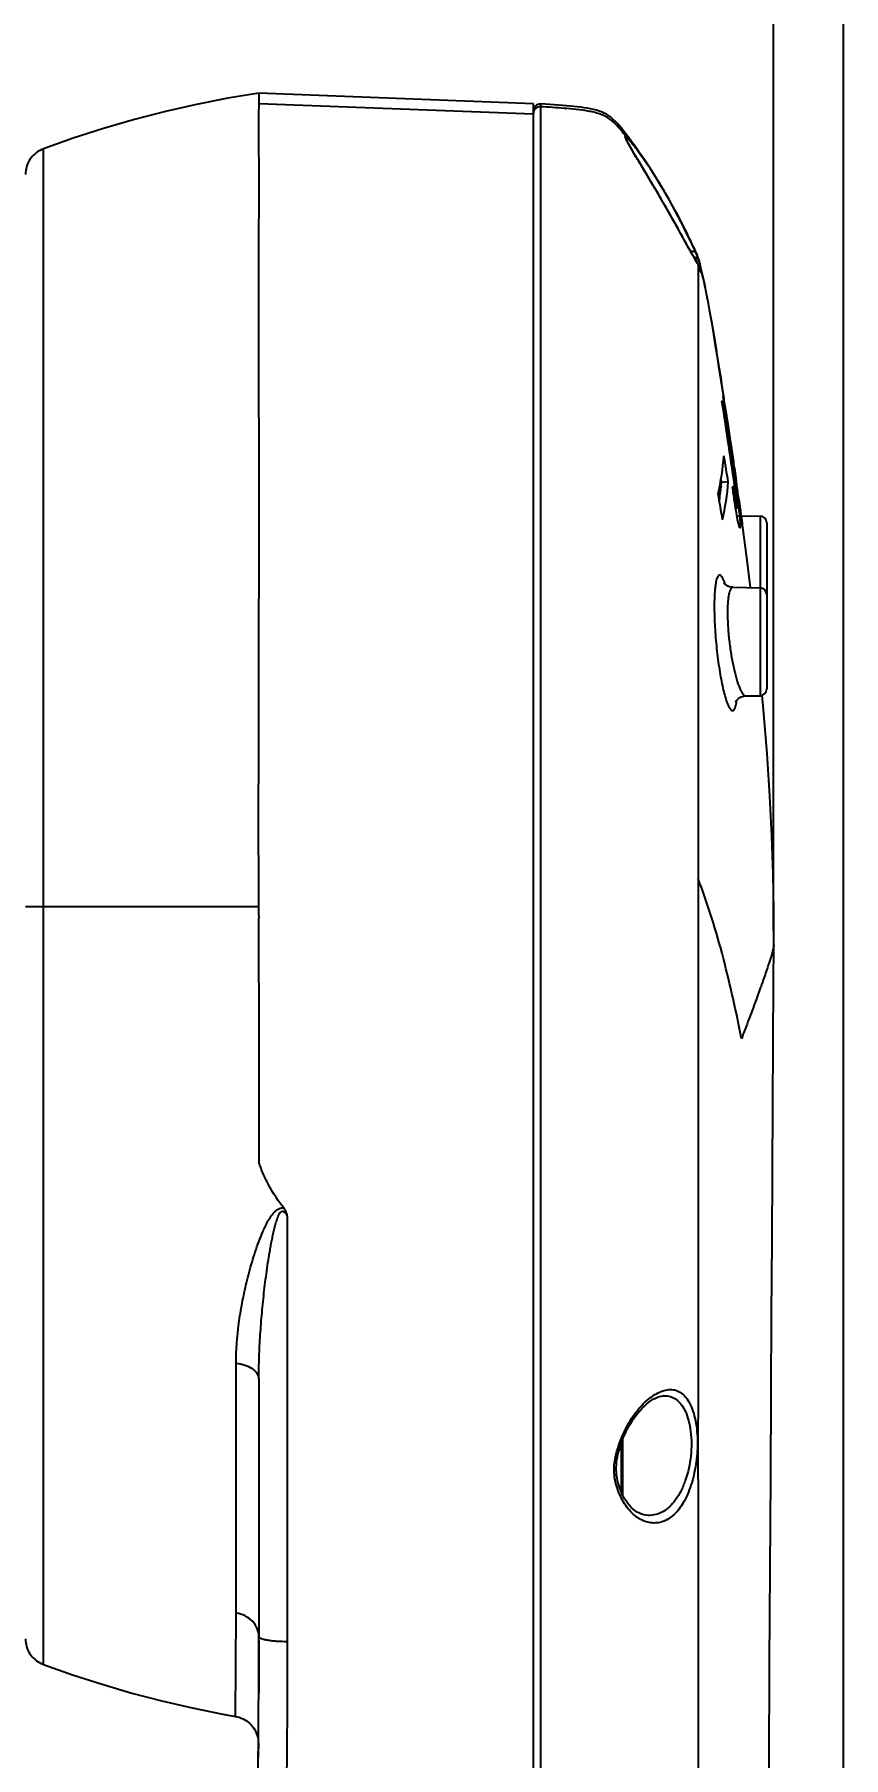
# Model space of a CAD drawing. Header units: millimetres. Extents: x 4086 to 8300, y 123 to 1549.
# Drawn here: x 7296.22 to 7310.95, y 803.02 to 834.4 of the extents above; entities that cross this region are included whole.
import ezdxf

# ---------------------------------------------------------------- set-up
doc = ezdxf.new("R2010")
doc.units = ezdxf.units.MM
doc.layers.add('外形图', color=7, linetype='Continuous')
doc.layers.add('尺寸标注', color=7, linetype='Continuous')
doc.styles.add('思源黑', font='SourceHanSansCN-Normal.ttf')
doc.dimstyles.new('尺寸标注_1_4比例', dxfattribs={"dimtxt": 7, "dimasz": 6, "dimexe": 2, "dimexo": 1.5, "dimgap": 1, "dimtad": 1, "dimdec": 1, "dimlfac": 4, "dimdsep": 46, "dimtxsty": '思源黑', "dimcen": 0.09, "dimadec": 0, "dimazin": 0, "dimtp": 0.01, "dimtm": 0.01, "dimtfac": 1, "dimtdec": 1, "dimtofl": 0, "dimtmove": 0, "dimatfit": 3, "dimfxl": 1, "dimtolj": 1, "dimarcsym": 0})

# ---------------------------------------------------------------- blocks, each defined once
blk = doc.blocks.new('*D763')
at = {"layer": 'Defpoints', "color": 0}
for p in [(7309.673, 854.718), (7250.934, 818.1), (7309.673, 816.583)]:
    blk.add_point(p, dxfattribs=at)
at = {"layer": '尺寸标注', "color": 0, "lineweight": -2}
for p, q in [((7250.934, 819.6), (7250.934, 856.718)), ((7309.673, 818.083), (7309.673, 856.718)), ((7256.934, 854.718), (7303.673, 854.718))]:
    blk.add_line(p, q, dxfattribs=at)
at = {"layer": '尺寸标注', "color": 0}
for points in [[(7256.934, 855.718), (7256.934, 853.718), (7250.934, 854.718)], [(7303.673, 853.718), (7303.673, 855.718), (7309.673, 854.718)]]:
    blk.add_solid(points, dxfattribs=at)
at = {"layer": '尺寸标注', "color": 0, "insert": (7280.303, 859.347), "char_height": 7, "attachment_point": 5, "style": '思源黑'}
blk.add_mtext('\\A1;235', dxfattribs=at)
blk = doc.blocks.new('*D764')
at = {"layer": 'Defpoints', "color": 0}
for p in [(7310.951, 866.988), (7310.951, 722.956), (7249.657, 721.212)]:
    blk.add_point(p, dxfattribs=at)
at = {"layer": '尺寸标注', "color": 0, "lineweight": -2}
for p, q in [((7249.657, 722.712), (7249.657, 868.988)), ((7310.951, 724.456), (7310.951, 868.988)), ((7255.657, 866.988), (7304.951, 866.988))]:
    blk.add_line(p, q, dxfattribs=at)
at = {"layer": '尺寸标注', "color": 0}
for points in [[(7255.657, 867.988), (7255.657, 865.988), (7249.657, 866.988)], [(7304.951, 865.988), (7304.951, 867.988), (7310.951, 866.988)]]:
    blk.add_solid(points, dxfattribs=at)
at = {"layer": '尺寸标注', "color": 0, "insert": (7280.304, 871.612), "char_height": 7, "attachment_point": 5, "style": '思源黑'}
blk.add_mtext('\\A1;245.2', dxfattribs=at)

msp = doc.modelspace()

# ---------------------------------------------------------------- linework, layer by layer
at = {"layer": '外形图'}
for p, q in [((7300.3022, 833.3302), (7300.3011, 833.1431)), ((7305.3025, 833.1378), (7300.3022, 833.3302)), ((7300.3011, 833.1431), (7305.3025, 832.9516)), ((7305.3025, 761.4243), (7305.3025, 833.1378)), ((7305.434, 833.1323), (7305.434, 774.7774)), ((7296.3789, 818.5128), (7296.3789, 832.3154)), ((7307.0632, 832.3572), (7307.0507, 832.3796)), ((7307.0771, 832.3326), (7307.0632, 832.3572)), ((7307.0926, 832.3056), (7307.0771, 832.3326)), ((7307.1097, 832.2762), (7307.0926, 832.3056)), ((7307.1384, 832.2274), (7307.1097, 832.2762)), ((7307.1709, 832.1727), (7307.1384, 832.2274)), ((7307.2206, 832.0899), (7307.1709, 832.1727)), ((7307.4184, 831.7612), (7307.2206, 832.0899)), ((7307.481, 831.6563), (7307.4184, 831.7612)), ((7307.5261, 831.5804), (7307.481, 831.6563)), ((7307.5739, 831.4991), (7307.5261, 831.5804)), ((7307.6247, 831.4122), (7307.5739, 831.4991)), ((7307.6751, 831.3253), (7307.6247, 831.4122)), ((7307.7944, 831.3533), (7307.7734, 831.3909)), ((7307.8228, 831.3019), (7307.7944, 831.3533)), ((7307.8419, 831.2671), (7307.8228, 831.3019)), ((7307.8858, 831.1858), (7307.8419, 831.2671)), ((7308.2727, 830.4121), (7308.2725, 830.4048)), ((7308.3018, 830.2115), (7308.3043, 830.2028)), ((7308.3175, 830.1661), (7308.3018, 830.2113)), ((7308.3025, 830.2081), (7308.3025, 819.0268)), ((7308.3252, 830.1439), (7308.3175, 830.1661)), ((7308.3213, 830.2792), (7308.3213, 830.2643)), ((7308.3296, 830.1318), (7308.3252, 830.1439)), ((7308.3333, 830.1216), (7308.3296, 830.1318)), ((7308.7741, 827.7561), (7308.7228, 828.0892)), ((7308.7613, 827.8137), (7308.7616, 827.8143)), ((7308.7645, 827.8147), (7308.7646, 827.8142)), ((7308.7646, 827.8142), (7308.7736, 827.756)), ((7308.777, 827.7338), (7308.7687, 827.7318)), ((7308.7889, 827.6585), (7308.778, 827.656)), ((7308.8026, 827.5696), (7308.8202, 827.4535)), ((7308.8172, 827.453), (7308.8058, 827.4523)), ((7308.8171, 827.4528), (7308.8059, 827.4521)), ((7308.8263, 827.3782), (7308.8167, 827.3773)), ((7308.8172, 827.453), (7308.8171, 827.4528)), ((7308.8202, 827.4535), (7308.8206, 827.4506)), ((7308.8206, 827.4506), (7308.831, 827.3822)), ((7308.831, 827.3822), (7308.8555, 827.2195)), ((7308.858, 827.1628), (7308.8487, 827.1622)), ((7308.8555, 827.2195), (7308.8548, 827.2194)), ((7308.8555, 827.2195), (7308.8624, 827.1734)), ((7308.8624, 827.1734), (7308.8627, 827.1717)), ((7308.8627, 827.1717), (7308.8884, 827.0007)), ((7308.8884, 827.0007), (7308.9036, 826.8999)), ((7308.9036, 826.8999), (7308.9092, 826.8627)), ((7308.9092, 826.8627), (7308.9098, 826.8586)), ((7308.9098, 826.8586), (7308.9171, 826.8099)), ((7308.9171, 826.8099), (7308.9191, 826.7959)), ((7308.9354, 826.6836), (7308.9303, 826.6828)), ((7308.9593, 826.5233), (7308.9541, 826.5222)), ((7308.9593, 826.5233), (7308.9628, 826.4996)), ((7308.9628, 826.4996), (7308.9631, 826.497)), ((7308.9631, 826.497), (7308.9954, 826.2721)), ((7308.7181, 826.2913), (7308.7269, 826.2381)), ((7308.8519, 826.2486), (7308.7269, 826.2381)), ((7308.9388, 826.0852), (7308.9286, 826.1557)), ((7308.962, 826.0904), (7308.9385, 826.0871)), ((7308.9506, 826.1704), (7308.962, 826.0904)), ((7308.9778, 826.231), (7308.9614, 826.2286)), ((7309.0087, 826.1395), (7309.0092, 826.1361)), ((7309.0151, 826.1369), (7309.0146, 826.1404)), ((7308.9862, 825.7689), (7309.016, 825.7757)), ((7309.016, 825.7757), (7309.0162, 825.7758)), ((7309.0406, 825.9572), (7309.0464, 825.9166)), ((7309.0443, 825.8294), (7309.0562, 825.8321)), ((7309.0464, 825.9166), (7309.0483, 825.9035)), ((7309.0483, 825.9035), (7309.0577, 825.8374)), ((7309.0562, 825.8322), (7309.0563, 825.8323)), ((7309.0577, 825.8374), (7309.0584, 825.8324)), ((7309.0584, 825.6233), (7309.0113, 825.6196)), ((7309.0663, 825.4121), (7309.0636, 825.412)), ((7309.0663, 825.4121), (7309.0649, 825.4116)), ((7309.0807, 825.6756), (7309.0683, 825.6747)), ((7309.0866, 825.634), (7309.4297, 825.628)), ((7309.1068, 825.4683), (7309.1059, 825.4683)), ((7309.1068, 825.4683), (7309.1065, 825.4675)), ((7309.4297, 825.628), (7309.4297, 822.3557)), ((7309.5525, 825.5031), (7309.5525, 822.4807)), ((7308.9353, 824.3293), (7309.4297, 824.3207)), ((7309.1723, 822.3512), (7309.4297, 822.3557)), ((7296.0525, 818.5128), (7300.2978, 818.5128)), ((7296.3788, 804.7103), (7296.3789, 818.5128)), ((7300.3025, 817.1234), (7300.3025, 813.8566)), ((7300.8217, 812.865), (7300.8217, 805.1256)), ((7299.8884, 805.6461), (7299.8884, 810.1903)), ((7300.3025, 809.9124), (7300.3025, 805.2165)), ((7306.9275, 808.8039), (7306.9275, 807.7992)), ((7306.9025, 808.7367), (7306.9025, 807.8534)), ((7299.8805, 803.7645), (7299.8884, 805.6461)), ((7300.302, 804.7173), (7300.3019, 804.6765)), ((7300.3003, 804.1902), (7300.3004, 804.1995)), ((7300.2943, 803.2676), (7300.2927, 803.0872)), ((7300.2933, 803.3048), (7300.2944, 803.2678)), ((7300.2944, 803.2695), (7300.2943, 803.2676)), ((7300.2943, 803.2676), (7300.2944, 803.2679)), ((7300.2927, 803.0872), (7300.292, 803.0153))]:
    msp.add_line(p, q, dxfattribs=at)
for points in [[(7300.3022, 833.3302), (7299.7397, 833.236), (7299.1684, 833.1233), (7298.6006, 832.994), (7298.0366, 832.8482), (7297.477, 832.6861), (7296.9223, 832.5077), (7296.3789, 832.3154)], [(7307.7734, 831.3909), (7307.7285, 831.47), (7307.6771, 831.5584), (7307.6262, 831.6441), (7307.5757, 831.7271), (7307.5257, 831.8076), (7307.4761, 831.8857), (7307.427, 831.9616), (7307.3786, 832.0352), (7307.3308, 832.1065), (7307.2837, 832.1755), (7307.2375, 832.2423), (7307.1921, 832.3068), (7307.1477, 832.3689), (7307.1045, 832.4286), (7307.0627, 832.4857), (7307.0224, 832.5405), (7306.9831, 832.5931), (7306.9445, 832.6435), (7306.9062, 832.6918), (7306.8679, 832.7377), (7306.8293, 832.7809), (7306.7905, 832.821), (7306.7514, 832.8578), (7306.7121, 832.891), (7306.6722, 832.9203), (7306.6316, 832.9457), (7306.5899, 832.9675), (7306.5462, 832.9866), (7306.4995, 833.0035), (7306.4499, 833.0183), (7306.3972, 833.0316), (7306.3419, 833.0435), (7306.2846, 833.0541), (7306.2257, 833.0635), (7306.1652, 833.072), (7306.1028, 833.0797), (7306.0384, 833.0867), (7305.9718, 833.0932), (7305.9029, 833.0993), (7305.8314, 833.1052), (7305.7572, 833.1109), (7305.6801, 833.1167), (7305.6002, 833.1222), (7305.5166, 833.1276), (7305.434, 833.1323)], [(7296.3789, 832.3153), (7296.3508, 832.3039), (7296.3183, 832.2881), (7296.287, 832.2701), (7296.2571, 832.2498), (7296.2288, 832.2275), (7296.2021, 832.2031), (7296.1773, 832.1769), (7296.1544, 832.149), (7296.1336, 832.1195), (7296.115, 832.0885), (7296.0987, 832.0563), (7296.0847, 832.023), (7296.0732, 831.9888), (7296.0642, 831.9539), (7296.0577, 831.9184), (7296.0538, 831.8825), (7296.0525, 831.8464)], [(7307.0507, 832.3796), (7307.0398, 832.3996), (7307.0348, 832.4089), (7307.0302, 832.4176), (7307.0259, 832.4258), (7307.0219, 832.4334), (7307.0182, 832.4406), (7307.0149, 832.4473), (7307.0118, 832.4534), (7307.0091, 832.4591), (7307.0067, 832.4642), (7307.0045, 832.4688), (7307.0027, 832.4729), (7307.0011, 832.4765), (7306.9999, 832.4794), (7306.9989, 832.4818), (7306.9983, 832.4836), (7306.9979, 832.4847), (7306.9978, 832.4848)], [(7307.923, 830.8858), (7307.8839, 830.9563), (7307.8435, 831.0287), (7307.802, 831.1027), (7307.7595, 831.1778), (7307.7162, 831.2538), (7307.6751, 831.3253)], [(7308.2727, 830.4121), (7308.2215, 830.519), (7308.1628, 830.6402), (7308.1055, 830.7572), (7308.0492, 830.8701), (7307.9939, 830.9791), (7307.9395, 831.0843), (7307.8858, 831.1858)], [(7308.0983, 830.5688), (7308.0325, 830.6876), (7307.9974, 830.7512), (7307.923, 830.8858)], [(7308.293, 830.2302), (7308.2765, 830.2572), (7308.2564, 830.2908), (7308.2345, 830.3283), (7308.2107, 830.3694), (7308.1851, 830.4141), (7308.1578, 830.4623), (7308.1288, 830.514), (7308.0983, 830.5688)], [(7308.3213, 830.2792), (7308.3123, 830.3108), (7308.2989, 830.3501), (7308.2824, 830.3909), (7308.2727, 830.4121)], [(7308.7228, 828.0892), (7308.6886, 828.3094), (7308.655, 828.5228), (7308.6218, 828.7304), (7308.5888, 828.9323), (7308.556, 829.1281), (7308.5232, 829.3175), (7308.4902, 829.5), (7308.4568, 829.6755), (7308.423, 829.8429), (7308.3887, 830.0011), (7308.3542, 830.149), (7308.3213, 830.2792)], [(7308.3425, 830.0984), (7308.3426, 830.0983), (7308.3424, 830.0986), (7308.3421, 830.0993), (7308.3416, 830.1005), (7308.3409, 830.1022), (7308.34, 830.1043), (7308.339, 830.1069), (7308.3378, 830.1099), (7308.3365, 830.1134), (7308.335, 830.1173), (7308.3333, 830.1216)], [(7309.2568, 824.3237), (7309.1951, 824.8255), (7309.109, 825.4679)], [(7308.9353, 824.3293), (7308.9176, 824.3303), (7308.8959, 824.3335), (7308.8756, 824.3385), (7308.8572, 824.3449), (7308.8407, 824.3523), (7308.8263, 824.3602), (7308.8141, 824.3682), (7308.8039, 824.376), (7308.7956, 824.3832), (7308.7888, 824.3898), (7308.7836, 824.3956), (7308.7797, 824.4003), (7308.7772, 824.4036), (7308.7764, 824.4049)], [(7308.9908, 822.2452), (7308.9906, 822.2445), (7308.9909, 822.2453), (7308.9922, 822.2481), (7308.9946, 822.2526), (7308.9981, 822.2587), (7309.003, 822.266), (7309.0094, 822.2743), (7309.0174, 822.2836), (7309.0273, 822.2935), (7309.0393, 822.3039), (7309.0536, 822.3144), (7309.0702, 822.3244), (7309.089, 822.3335), (7309.1096, 822.3411), (7309.1316, 822.3467), (7309.1544, 822.3502), (7309.1723, 822.3512)], [(7309.6805, 817.8157), (7309.6794, 818.4431), (7309.6676, 819.1058), (7309.6442, 819.7997), (7309.6082, 820.5286), (7309.5585, 821.2948), (7309.4939, 822.1008), (7309.469, 822.3629)], [(7309.6047, 804.7428), (7309.6242, 808.1348), (7309.6329, 809.658), (7309.641, 811.0842), (7309.6487, 812.427), (7309.6559, 813.697), (7309.6628, 814.8993), (7309.6695, 816.0407), (7309.6761, 817.1263), (7309.6805, 817.8157)], [(7306.9159, 808.7742), (7306.94, 808.8358), (7306.9658, 808.8964), (7306.9931, 808.9554), (7307.0221, 809.013), (7307.0532, 809.0697), (7307.0866, 809.1254), (7307.1223, 809.1798), (7307.1602, 809.2327), (7307.1999, 809.2834), (7307.2406, 809.3313), (7307.282, 809.3758), (7307.3237, 809.4167), (7307.3654, 809.4538), (7307.4067, 809.4869), (7307.4473, 809.5159), (7307.4868, 809.5408), (7307.525, 809.5615), (7307.5614, 809.578), (7307.5963, 809.5907), (7307.6298, 809.5995), (7307.6619, 809.6046), (7307.6834, 809.606)], [(7306.8333, 808.4889), (7306.8436, 808.5371), (7306.8577, 808.5937), (7306.8745, 808.6525), (7306.894, 808.7128), (7306.9159, 808.7742)], [(7306.9457, 807.7633), (7306.9221, 807.8099), (7306.9001, 807.8586), (7306.8803, 807.9085), (7306.8627, 807.9591), (7306.8476, 808.0098), (7306.8352, 808.0599), (7306.8255, 808.1092), (7306.8185, 808.1572), (7306.8139, 808.2042), (7306.8116, 808.2507), (7306.8116, 808.2971), (7306.8138, 808.3442), (7306.8183, 808.3923), (7306.8251, 808.4422), (7306.8333, 808.4889)], [(7307.3952, 807.4247), (7307.3566, 807.4275), (7307.3151, 807.4352), (7307.2743, 807.4476), (7307.2343, 807.4644), (7307.1951, 807.4853), (7307.1571, 807.5101), (7307.1205, 807.5386), (7307.0858, 807.5704), (7307.0535, 807.6047), (7307.0238, 807.6409), (7306.9964, 807.679), (7306.9706, 807.7196), (7306.9457, 807.7633)], [(7296.0525, 805.1794), (7296.0538, 805.1433), (7296.0577, 805.1074), (7296.0642, 805.0719), (7296.0732, 805.037), (7296.0847, 805.0028), (7296.0987, 804.9695), (7296.115, 804.9373), (7296.1336, 804.9063), (7296.1544, 804.8768), (7296.1773, 804.8489), (7296.2021, 804.8227), (7296.2288, 804.7983), (7296.2571, 804.776), (7296.287, 804.7557), (7296.3183, 804.7377), (7296.3508, 804.7219), (7296.3789, 804.7105)], [(7296.3788, 804.7102), (7296.9075, 804.5229), (7297.4471, 804.3487), (7297.9912, 804.1899), (7298.5393, 804.0466), (7299.091, 803.9189), (7299.6458, 803.807), (7299.8805, 803.7645)], [(7309.5068, 787.4059), (7309.5689, 798.4535), (7309.582, 800.7532), (7309.594, 802.8569), (7309.6047, 804.7428)], [(7299.8805, 803.7645), (7299.9114, 803.7581), (7299.9473, 803.748), (7299.9824, 803.7353), (7300.0165, 803.72), (7300.0493, 803.7021), (7300.0807, 803.6819), (7300.1105, 803.6594), (7300.1385, 803.6347), (7300.1646, 803.6081), (7300.1886, 803.5795), (7300.2105, 803.5492), (7300.23, 803.5174), (7300.2471, 803.4842), (7300.2617, 803.4498), (7300.2736, 803.4144), (7300.2829, 803.3783), (7300.2895, 803.3417), (7300.2933, 803.3048)]]:
    msp.add_lwpolyline(points, dxfattribs=at)
for centre, radius, start, end in [((7305.4275, 833.0074), 0.125, 87.0269, 180), ((7306.8884, 832.4646), 0.1242, 354.64727, 36.37234), ((7298.9636, 826.4355), 10.1078, 29.35711, 29.68312), ((7298.778, 826.3311), 10.3208, 29.11795, 29.35717), ((7298.6215, 826.2439), 10.4999, 28.93055, 29.11814), ((7298.4683, 826.1593), 10.675, 28.79956, 28.93052), ((7298.2842, 826.0581), 10.8851, 28.59061, 28.79933), ((7297.9674, 825.8857), 11.2457, 28.2435, 28.5897), ((7296.671, 824.57), 12.9051, 27.92617, 30.0292), ((7307.5758, 830.0839), 0.767, 13.60661, 24.73342), ((7310.8805, 831.7864), 3.0206, 211.03095, 211.22494), ((7309.8004, 831.1315), 1.7575, 211.22306, 211.53516), ((7309.1855, 830.4197), 0.9035, 200.63373, 200.87748), ((7163.1458, 805.022), 147.3498, 8.219332, 8.860403), ((7153.9342, 803.6173), 156.6841, 8.298284, 8.853711), ((7304.0158, 826.9641), 4.8231, 9.18308, 9.45368), ((7298.0107, 825.9942), 10.906, 8.77788, 9.1786), ((7326.79, 830.0106), 18.1652, 187.59753, 188.09575), ((7279.2152, 823.0695), 29.9277, 8.64825, 8.82039), ((7325.8487, 829.8774), 17.2145, 188.09806, 188.22737), ((7281.7082, 823.0494), 27.4649, 8.27164, 8.63562), ((7303.5236, 827.1601), 5.2668, 347.64224, 355.25555), ((7198.532, 808.0556), 111.8099, 9.364461, 9.61167), ((7161.3222, 804.7435), 149.2296, 8.381637, 8.522063), ((7308.8007, 828.2793), 1.4741, 274.30475, 274.52568), ((7281.7562, 822.5888), 27.4862, 8.23002, 8.3681), ((7228.8913, 812.2819), 80.9535, 9.438301, 9.779896), ((7303.4764, 826.6712), 5.2683, 351.70042, 355.28413), ((7303.596, 826.6773), 5.2733, 347.73524, 355.33743), ((7260.7325, 819.192), 48.7795, 8.18934, 8.34568), ((7348.7224, 831.832), 40.1296, 188.17774, 188.6028), ((7273.8197, 821.0518), 35.5608, 7.92874, 8.22141), ((7294.5891, 823.9462), 14.5907, 7.76083, 7.92151), ((7325.5205, 828.3074), 16.6616, 188.55354, 189.25135), ((7278.2595, 821.3296), 31.1262, 7.90346, 8.02614), ((7309.4275, 825.5031), 0.125, 0, 89), ((7309.4275, 824.1957), 0.125, 0, 89), ((7309.4275, 822.4807), 0.125, 271, 0), ((7012.0036, 817.4285), 288.2988, 359.939458, 0.175593), ((7112.9905, 804.996), 187.3121, 358.558161, 0.067451)]:
    msp.add_arc(centre, radius, start, end, dxfattribs=at)
for points, knots in [([(7300.3011, 833.1431), (7300.3001, 833.0551), (7300.2989, 832.842), (7300.2988, 832.4675), (7300.3007, 831.9846), (7300.3012, 831.3967), (7300.2989, 830.7085), (7300.2945, 829.6066), (7300.2967, 828.3911), (7300.3012, 827.0716), (7300.3027, 825.9767), (7300.3013, 824.8236), (7300.299, 823.6214), (7300.2973, 822.3794), (7300.2951, 821.3239), (7300.2933, 820.4669), (7300.2927, 819.8176), (7300.2945, 819.1658), (7300.2972, 818.7306), (7300.2978, 818.5128)], [0, 0, 0, 0, 0.01804, 0.0437034, 0.0767921, 0.1170724, 0.164243, 0.2179215, 0.3430165, 0.4134719, 0.488502, 0.5675244, 0.6499152, 0.735028, 0.8222018, 0.8663496, 0.9107559, 0.9553342, 1, 1, 1, 1]), ([(7305.434, 833.0825), (7305.4172, 833.0834), (7305.3829, 833.0782), (7305.3391, 833.051), (7305.3094, 833.0087), (7305.3025, 832.9748), (7305.3025, 832.9581)], [0, 0, 0, 0, 0.2503924, 0.5005666, 0.7504052, 1, 1, 1, 1]), ([(7306.9889, 832.5378), (7306.9455, 832.5951), (7306.8791, 832.6803), (7306.7801, 832.7849), (7306.6985, 832.856), (7306.6066, 832.9138), (7306.506, 832.9543), (7306.4015, 832.9825), (7306.26, 833.0106), (7306.0811, 833.0341), (7305.8656, 833.0532), (7305.6499, 833.0695), (7305.506, 833.0788), (7305.434, 833.0825)], [0, 0, 0, 0, 0.1247104, 0.1871455, 0.2495844, 0.3120192, 0.3745007, 0.4370285, 0.4995736, 0.6246643, 0.7497734, 0.8748865, 1, 1, 1, 1]), ([(7306.9944, 832.4837), (7306.9918, 832.4892), (7306.9871, 832.4994), (7306.9813, 832.5133), (7306.9774, 832.5246), (7306.9756, 832.5328), (7306.9749, 832.5388), (7306.9782, 832.5427), (7306.9835, 832.5412), (7306.9867, 832.5394), (7306.9886, 832.5381)], [0, 0, 0, 0, 0.2488196, 0.4536584, 0.6134758, 0.7284708, 0.8016263, 0.8473202, 0.906107, 1, 1, 1, 1]), ([(7306.9889, 832.5378), (7306.9953, 832.5336), (7307.0097, 832.5205), (7307.0337, 832.4954), (7307.064, 832.4605), (7307.1159, 832.3974), (7307.1911, 832.2995), (7307.2903, 832.1624), (7307.399, 832.0036), (7307.5135, 831.8277), (7307.6303, 831.6387), (7307.7069, 831.5079), (7307.7451, 831.441)], [0, 0, 0, 0, 0.0171771, 0.0434673, 0.0782145, 0.1208806, 0.2269141, 0.3554313, 0.5010528, 0.6594517, 0.8269054, 1, 1, 1, 1]), ([(7307.6746, 831.325), (7307.605, 831.4456), (7307.4686, 831.6771), (7307.2742, 831.9999), (7307.1296, 832.2383), (7307.0407, 832.3938), (7307.0072, 832.4567), (7306.9944, 832.4837)], [0, 0, 0, 0, 0.3108252, 0.5998704, 0.8412241, 0.9332251, 1, 1, 1, 1]), ([(7308.2922, 830.2293), (7308.1988, 830.3845), (7307.9966, 830.752), (7307.7935, 831.1188), (7307.6746, 831.325)], [0, 0, 0, 0, 0.4322371, 1, 1, 1, 1]), ([(7307.8743, 831.2074), (7307.9506, 831.0653), (7308.0864, 830.7992), (7308.2153, 830.5297), (7308.2725, 830.4048)], [0, 0, 0, 0, 0.5399333, 1, 1, 1, 1]), ([(7308.2725, 830.4048), (7308.2686, 830.4126), (7308.257, 830.4272), (7308.2317, 830.4414), (7308.2009, 830.4477), (7308.1789, 830.4467), (7308.1677, 830.4449)], [0, 0, 0, 0, 0.2184488, 0.4541976, 0.7151552, 1, 1, 1, 1]), ([(7308.3213, 830.2643), (7308.3163, 830.2831), (7308.291, 830.3191), (7308.2507, 830.3339), (7308.2296, 830.3367)], [0, 0, 0, 0, 0.4763213, 1, 1, 1, 1]), ([(7308.34, 830.1013), (7308.3374, 830.1081), (7308.3245, 830.1435), (7308.3124, 830.1793), (7308.3025, 830.2081)], [0, 0, 0, 0, 0.1924146, 1, 1, 1, 1]), ([(7308.3549, 830.1069), (7308.3506, 830.1246), (7308.3387, 830.1474), (7308.3213, 830.1646), (7308.3166, 830.1687)], [0, 0, 0, 0, 0.7468784, 1, 1, 1, 1]), ([(7308.3213, 830.2643), (7308.3287, 830.2336), (7308.3407, 830.1813), (7308.3513, 830.1287), (7308.3549, 830.1069)], [0, 0, 0, 0, 0.5880317, 1, 1, 1, 1]), ([(7308.3549, 830.1069), (7308.3559, 830.101), (7308.3576, 830.0906), (7308.3591, 830.0776), (7308.3596, 830.0694), (7308.3592, 830.0656), (7308.3586, 830.0638), (7308.3569, 830.064), (7308.3557, 830.0656), (7308.3541, 830.068), (7308.3512, 830.0736), (7308.3468, 830.0836), (7308.3433, 830.0925), (7308.3413, 830.0977)], [0, 0, 0, 0, 0.2203937, 0.3817963, 0.4840704, 0.5135126, 0.5301581, 0.542485, 0.5645904, 0.6004372, 0.6508229, 0.7959404, 1, 1, 1, 1]), ([(7308.3549, 830.1069), (7308.4013, 829.9173), (7308.4808, 829.5361), (7308.6154, 828.7715), (7308.7054, 828.1974), (7308.7645, 827.8147)], [0, 0, 0, 0, 0.2514332, 0.5013035, 1, 1, 1, 1]), ([(7308.7371, 827.7179), (7308.7385, 827.7191), (7308.7434, 827.7239), (7308.7481, 827.729), (7308.7513, 827.7329)], [0, 0, 0, 0, 0.2627227, 1, 1, 1, 1]), ([(7308.7661, 827.7548), (7308.7652, 827.763), (7308.7637, 827.777), (7308.7619, 827.7949), (7308.7613, 827.8063), (7308.7609, 827.8119), (7308.7613, 827.8137)], [0, 0, 0, 0, 0.4163968, 0.7174573, 0.9096399, 1, 1, 1, 1]), ([(7308.7616, 827.8143), (7308.762, 827.8144), (7308.7626, 827.8125), (7308.7629, 827.8116), (7308.7632, 827.8106)], [0, 0, 0, 0, 0.2603695, 1, 1, 1, 1]), ([(7308.7632, 827.8106), (7308.7648, 827.8046), (7308.7682, 827.7865), (7308.7714, 827.7684), (7308.7734, 827.7563)], [0, 0, 0, 0, 0.3374182, 1, 1, 1, 1]), ([(7308.7842, 827.6089), (7308.7822, 827.6241), (7308.7758, 827.6727), (7308.7697, 827.7214), (7308.7661, 827.7548)], [0, 0, 0, 0, 0.3130539, 1, 1, 1, 1]), ([(7308.8509, 827.1476), (7308.8474, 827.1712), (7308.834, 827.26), (7308.8207, 827.3488), (7308.8113, 827.4139)], [0, 0, 0, 0, 0.2662864, 1, 1, 1, 1]), ([(7308.8171, 827.4528), (7308.8168, 827.4511), (7308.8178, 827.4448), (7308.8189, 827.4311), (7308.8222, 827.408), (7308.8247, 827.3894), (7308.8263, 827.3782)], [0, 0, 0, 0, 0.0709417, 0.2481215, 0.5512058, 1, 1, 1, 1]), ([(7308.8297, 827.382), (7308.828, 827.3928), (7308.8256, 827.4077), (7308.8226, 827.4257), (7308.8209, 827.4356), (7308.8195, 827.4429), (7308.8186, 827.4486), (7308.8177, 827.4509), (7308.8176, 827.453), (7308.8172, 827.453)], [0, 0, 0, 0, 0.4534981, 0.6258439, 0.7635744, 0.8683092, 0.9416178, 0.9850391, 1, 1, 1, 1]), ([(7308.8263, 827.3782), (7308.8285, 827.3629), (7308.8388, 827.291), (7308.8495, 827.2193), (7308.858, 827.1628)], [0, 0, 0, 0, 0.2136501, 1, 1, 1, 1]), ([(7308.8618, 827.1733), (7308.8587, 827.1939), (7308.8481, 827.2635), (7308.8375, 827.3331), (7308.8297, 827.382)], [0, 0, 0, 0, 0.296623, 1, 1, 1, 1]), ([(7308.858, 827.1628), (7308.8575, 827.1616), (7308.8556, 827.1563), (7308.8531, 827.1512), (7308.851, 827.1475)], [0, 0, 0, 0, 0.2397462, 1, 1, 1, 1]), ([(7308.9015, 826.8998), (7308.9008, 826.9055), (7308.8964, 826.9392), (7308.8915, 826.9728), (7308.8875, 827.0007)], [0, 0, 0, 0, 0.1700069, 1, 1, 1, 1]), ([(7308.9041, 826.8579), (7308.9047, 826.8628), (7308.9041, 826.8769), (7308.9026, 826.8908), (7308.9015, 826.8998)], [0, 0, 0, 0, 0.3486342, 1, 1, 1, 1]), ([(7308.9191, 826.7959), (7308.9208, 826.7846), (7308.9264, 826.7471), (7308.9318, 826.7097), (7308.9354, 826.6836)], [0, 0, 0, 0, 0.30364, 1, 1, 1, 1]), ([(7308.9354, 826.6836), (7308.9365, 826.6768), (7308.9414, 826.6452), (7308.9461, 826.6137), (7308.9498, 826.5889)], [0, 0, 0, 0, 0.2157961, 1, 1, 1, 1]), ([(7308.9954, 826.2721), (7308.9926, 826.2912), (7308.9874, 826.3267), (7308.98, 826.3755), (7308.9739, 826.4153), (7308.9689, 826.446), (7308.965, 826.4684), (7308.9621, 826.4831), (7308.9602, 826.4915), (7308.9588, 826.495), (7308.9582, 826.496), (7308.9579, 826.4961)], [0, 0, 0, 0, 0.2550161, 0.4733205, 0.6499833, 0.7861724, 0.8841598, 0.9489491, 0.9859534, 0.9954688, 1, 1, 1, 1]), ([(7308.9286, 826.1557), (7308.9306, 826.1569), (7308.9381, 826.1616), (7308.9454, 826.1665), (7308.9506, 826.1704)], [0, 0, 0, 0, 0.2612247, 1, 1, 1, 1]), ([(7308.9862, 825.7687), (7308.9825, 825.7923), (7308.966, 825.8977), (7308.9505, 826.0032), (7308.9388, 826.0852)], [0, 0, 0, 0, 0.223443, 1, 1, 1, 1]), ([(7308.962, 826.0904), (7308.9649, 826.0699), (7308.9706, 826.03), (7308.9792, 825.9717), (7308.9875, 825.9177), (7308.9952, 825.8697), (7309.0013, 825.8346), (7309.0057, 825.8114), (7309.0085, 825.7984), (7309.0107, 825.7886), (7309.0128, 825.7815), (7309.014, 825.7779), (7309.0154, 825.7756), (7309.016, 825.7757)], [0, 0, 0, 0, 0.1939693, 0.3782645, 0.5521573, 0.7062418, 0.8344508, 0.8863084, 0.9277755, 0.959086, 0.9812154, 0.9945962, 1, 1, 1, 1]), ([(7308.9778, 826.231), (7308.994, 826.1193), (7309.0225, 825.9169), (7309.0486, 825.7142), (7309.0584, 825.6233)], [0, 0, 0, 0, 0.5523523, 1, 1, 1, 1]), ([(7309.0134, 825.8528), (7309.0095, 825.8887), (7308.9992, 825.967), (7308.9882, 826.0452), (7308.9821, 826.0876)], [0, 0, 0, 0, 0.4575554, 1, 1, 1, 1]), ([(7309.0009, 826.1238), (7309.0017, 826.1251), (7309.0047, 826.1301), (7309.0073, 826.1354), (7309.0087, 826.1395)], [0, 0, 0, 0, 0.2617808, 1, 1, 1, 1]), ([(7309.0092, 826.1361), (7309.0122, 826.1155), (7309.018, 826.0757), (7309.0265, 826.0181), (7309.0343, 825.9658), (7309.0403, 825.926), (7309.0447, 825.898), (7309.0474, 825.8804), (7309.0499, 825.8655), (7309.0518, 825.8533), (7309.0535, 825.8444), (7309.0545, 825.8374), (7309.0557, 825.8347), (7309.0558, 825.832), (7309.0562, 825.8321)], [0, 0, 0, 0, 0.2029052, 0.3923493, 0.5669891, 0.7188765, 0.7848459, 0.8434174, 0.8929199, 0.9327394, 0.962797, 0.9835844, 0.9958595, 1, 1, 1, 1]), ([(7309.0229, 825.5584), (7309.02, 825.5726), (7309.0067, 825.6426), (7308.9951, 825.7128), (7308.9862, 825.7687)], [0, 0, 0, 0, 0.2043942, 1, 1, 1, 1]), ([(7309.0162, 825.7758), (7309.0168, 825.7763), (7309.0175, 825.7782), (7309.0184, 825.7844), (7309.0182, 825.798), (7309.0166, 825.8217), (7309.0147, 825.8411), (7309.0134, 825.8528)], [0, 0, 0, 0, 0.0266434, 0.0740686, 0.2469141, 0.5463446, 1, 1, 1, 1]), ([(7309.0563, 825.8323), (7309.0567, 825.8345), (7309.0555, 825.8419), (7309.0541, 825.8576), (7309.0505, 825.8835), (7309.0478, 825.9043), (7309.0462, 825.9165)], [0, 0, 0, 0, 0.0760607, 0.2594494, 0.562708, 1, 1, 1, 1]), ([(7309.0584, 825.8324), (7309.0605, 825.8182), (7309.0679, 825.766), (7309.0754, 825.7137), (7309.0807, 825.6756)], [0, 0, 0, 0, 0.2708954, 1, 1, 1, 1]), ([(7309.0649, 825.4116), (7309.0637, 825.4115), (7309.0606, 825.4143), (7309.0575, 825.4206), (7309.0532, 825.4313), (7309.0459, 825.4548), (7309.0353, 825.4977), (7309.0274, 825.5357), (7309.0229, 825.5584)], [0, 0, 0, 0, 0.0236444, 0.069384, 0.1422643, 0.2450118, 0.5494401, 1, 1, 1, 1]), ([(7309.0584, 825.6233), (7309.0616, 825.5939), (7309.0667, 825.5439), (7309.0712, 825.4807), (7309.0723, 825.4429), (7309.0706, 825.4235), (7309.0693, 825.4172), (7309.0683, 825.4149)], [0, 0, 0, 0, 0.4230959, 0.7212755, 0.9081492, 0.9642518, 1, 1, 1, 1]), ([(7309.1064, 825.4675), (7309.1062, 825.4675), (7309.1057, 825.4685), (7309.1051, 825.47), (7309.1042, 825.4729), (7309.1026, 825.4791), (7309.1002, 825.49), (7309.0968, 825.5071), (7309.0926, 825.5295), (7309.0876, 825.5575), (7309.0819, 825.5912), (7309.0779, 825.6156), (7309.0757, 825.6288)], [0, 0, 0, 0, 0.004511, 0.0154238, 0.0333578, 0.0586084, 0.1320417, 0.2376081, 0.3764475, 0.5487423, 0.7559636, 1, 1, 1, 1]), ([(7309.09, 825.6096), (7309.0926, 825.5904), (7309.0971, 825.5577), (7309.1026, 825.5163), (7309.1056, 825.4895), (7309.1069, 825.4761), (7309.107, 825.4715)], [0, 0, 0, 0, 0.4175597, 0.711402, 0.9000064, 1, 1, 1, 1]), ([(7309.107, 825.4715), (7309.107, 825.4712), (7309.107, 825.4701), (7309.107, 825.469), (7309.1068, 825.4683)], [0, 0, 0, 0, 0.3227164, 1, 1, 1, 1]), ([(7308.7969, 824.3825), (7308.7903, 824.4021), (7308.7775, 824.4376), (7308.757, 824.4842), (7308.737, 824.5189), (7308.7179, 824.542), (7308.6997, 824.5519), (7308.6864, 824.5508), (7308.6773, 824.5463), (7308.6689, 824.5386), (7308.6574, 824.5227), (7308.6447, 824.494), (7308.6321, 824.45), (7308.6211, 824.3939), (7308.6119, 824.3262), (7308.6017, 824.215), (7308.5954, 824.053), (7308.5963, 823.9173), (7308.598, 823.8442)], [0, 0, 0, 0, 0.0662341, 0.1206272, 0.1630555, 0.1940593, 0.2159618, 0.22556, 0.23576, 0.247609, 0.2617879, 0.2984479, 0.3471903, 0.4082231, 0.4812643, 0.5657441, 0.7657032, 1, 1, 1, 1]), ([(7308.9353, 824.3293), (7308.9312, 824.3294), (7308.9225, 824.3278), (7308.9106, 824.32), (7308.8998, 824.3075), (7308.8851, 824.2824), (7308.87, 824.2386), (7308.8561, 824.1727), (7308.8457, 824.0901), (7308.8391, 823.9924), (7308.8367, 823.8815), (7308.8378, 823.8034), (7308.839, 823.7626)], [0, 0, 0, 0, 0.0205684, 0.0431965, 0.0702471, 0.1031039, 0.1885948, 0.3017707, 0.4419336, 0.6070791, 0.7943009, 1, 1, 1, 1]), ([(7308.598, 823.8442), (7308.6011, 823.7165), (7308.615, 823.4563), (7308.6474, 823.1333), (7308.6824, 822.8787), (7308.7115, 822.7017), (7308.7431, 822.5407), (7308.7763, 822.3996), (7308.81, 822.2819), (7308.8397, 822.2001), (7308.8639, 822.1491), (7308.8803, 822.121), (7308.8963, 822.1004), (7308.912, 822.087), (7308.9285, 822.0812), (7308.9447, 822.0856), (7308.9583, 822.0987), (7308.9766, 822.1293), (7308.9942, 822.1881), (7309.0031, 822.2404), (7309.0072, 822.2712)], [0, 0, 0, 0, 0.1884056, 0.3841777, 0.4785635, 0.5674606, 0.6487325, 0.7204811, 0.7810926, 0.8293071, 0.8485171, 0.8644185, 0.8771047, 0.8868862, 0.8945616, 0.9017629, 0.9104237, 0.9217434, 0.9540658, 1, 1, 1, 1]), ([(7308.839, 823.7626), (7308.8413, 823.6826), (7308.851, 823.5188), (7308.8772, 823.2736), (7308.9141, 823.0337), (7308.9591, 822.8141), (7309.0028, 822.6506), (7309.0407, 822.5401), (7309.0673, 822.4747), (7309.0942, 822.4219), (7309.123, 822.3781), (7309.1531, 822.3509), (7309.1723, 822.3512)], [0, 0, 0, 0, 0.162162, 0.3323272, 0.4996389, 0.6539569, 0.7865097, 0.8423792, 0.8903668, 0.9299978, 0.9610953, 1, 1, 1, 1]), ([(7308.3025, 819.0268), (7308.3025, 818.1569), (7308.3028, 816.8612), (7308.3021, 815.1423), (7308.303, 813.8688), (7308.3021, 812.5952), (7308.3026, 811.5313), (7308.3028, 810.785), (7308.303, 810.3577), (7308.3025, 810.037), (7308.3031, 809.7161), (7308.304, 809.3942), (7308.2992, 809.0712), (7308.2963, 808.8553), (7308.2963, 808.7474)], [0, 0, 0, 0, 0.2538742, 0.3781442, 0.5016577, 0.6255315, 0.7498536, 0.8121531, 0.843336, 0.8745535, 0.9057416, 0.9369884, 0.9685141, 1, 1, 1, 1]), ([(7309.0912, 816.1043), (7308.9975, 816.5965), (7308.7831, 817.5842), (7308.4818, 818.5505), (7308.3025, 819.0268)], [0, 0, 0, 0, 0.4960747, 1, 1, 1, 1]), ([(7300.2978, 818.5128), (7300.2979, 818.4961), (7300.2983, 818.4626), (7300.2974, 818.4124), (7300.2982, 818.3622), (7300.3011, 818.3288), (7300.3011, 818.312)], [0, 0, 0, 0, 0.2500029, 0.5000749, 0.7500154, 1, 1, 1, 1]), ([(7309.6805, 817.8157), (7309.6804, 817.807), (7309.6778, 817.7857), (7309.6704, 817.7487), (7309.6585, 817.7006), (7309.6344, 817.6142), (7309.5921, 817.4792), (7309.5267, 817.2851), (7309.4432, 817.0483), (7309.3419, 816.7696), (7309.2229, 816.4502), (7309.137, 816.224), (7309.0912, 816.1043)], [0, 0, 0, 0, 0.014418, 0.0352545, 0.0625928, 0.0964488, 0.1836814, 0.2968163, 0.4355595, 0.5994401, 0.7878075, 1, 1, 1, 1]), ([(7300.7569, 813.025), (7300.6587, 813.1503), (7300.5263, 813.3504), (7300.4034, 813.6003), (7300.3422, 813.7467), (7300.3154, 813.8214), (7300.3025, 813.8588)], [0, 0, 0, 0, 0.5007587, 0.7505487, 0.875313, 1, 1, 1, 1]), ([(7299.8884, 810.1903), (7299.8884, 810.4346), (7299.9172, 810.8043), (7299.9967, 811.2941), (7300.0632, 811.6033), (7300.1262, 811.8511), (7300.1788, 812.0377), (7300.237, 812.2241), (7300.3018, 812.4098), (7300.3626, 812.563), (7300.4174, 812.6836), (7300.4626, 812.7727), (7300.5137, 812.8593), (7300.5636, 812.9274), (7300.6054, 812.9697), (7300.6322, 812.991), (7300.6538, 813.0054), (7300.6771, 813.0176), (7300.703, 813.0246), (7300.7298, 813.0269), (7300.7479, 813.0264), (7300.7569, 813.025)], [0, 0, 0, 0, 0.2383608, 0.3602988, 0.4840966, 0.546692, 0.6097414, 0.673238, 0.7371754, 0.8015525, 0.8339154, 0.8664035, 0.8990405, 0.9318909, 0.9484766, 0.9568414, 0.965265, 0.9737705, 0.9824086, 0.9911664, 1, 1, 1, 1]), ([(7300.3025, 809.9124), (7300.3025, 810.046), (7300.3075, 810.3138), (7300.3244, 810.6486), (7300.3435, 810.9169), (7300.3605, 811.1185), (7300.38, 811.3204), (7300.4022, 811.5224), (7300.4269, 811.7246), (7300.4544, 811.9268), (7300.4798, 812.0952), (7300.502, 812.2298), (7300.5197, 812.3307), (7300.5386, 812.4315), (7300.5591, 812.532), (7300.5779, 812.6155), (7300.5944, 812.6819), (7300.6077, 812.7315), (7300.6222, 812.7808), (7300.6384, 812.8296), (7300.6539, 812.8696), (7300.6684, 812.9006), (7300.6809, 812.9232), (7300.6956, 812.9444), (7300.7144, 812.9629), (7300.7421, 812.9704), (7300.7667, 812.956), (7300.784, 812.9354), (7300.7986, 812.9129), (7300.8109, 812.8892), (7300.8182, 812.8731), (7300.8217, 812.865)], [0, 0, 0, 0, 0.1230166, 0.2465596, 0.308534, 0.3706421, 0.4328828, 0.4952537, 0.5577519, 0.6203736, 0.6831137, 0.7145263, 0.7459655, 0.7774296, 0.8089167, 0.8404235, 0.8561835, 0.8719467, 0.8877126, 0.9034803, 0.9192502, 0.9271392, 0.9350339, 0.9429446, 0.9508906, 0.9589453, 0.9672019, 0.9754734, 0.9836867, 0.9918576, 1, 1, 1, 1]), ([(7300.7569, 813.025), (7300.7749, 813.0024), (7300.7906, 812.9688), (7300.8044, 812.9278), (7300.8101, 812.9068), (7300.8153, 812.8857), (7300.82, 812.872), (7300.8217, 812.865)], [0, 0, 0, 0, 0.4996073, 0.624753, 0.7498197, 0.8748971, 1, 1, 1, 1]), ([(7300.3025, 809.9124), (7300.3025, 809.9289), (7300.297, 809.9632), (7300.2732, 810.0117), (7300.2352, 810.0566), (7300.1642, 810.1125), (7300.0473, 810.1646), (7299.9438, 810.1849), (7299.8884, 810.1903)], [0, 0, 0, 0, 0.0921279, 0.1898627, 0.2973445, 0.4167032, 0.6903385, 1, 1, 1, 1]), ([(7306.9273, 808.8797), (7306.98, 809.0014), (7307.0695, 809.1738), (7307.2206, 809.3708), (7307.3349, 809.4911), (7307.4512, 809.5877), (7307.5673, 809.6597), (7307.6815, 809.7057), (7307.7927, 809.7236), (7307.8993, 809.7093), (7307.9973, 809.66), (7308.0831, 809.5769), (7308.1556, 809.4622), (7308.2144, 809.3178), (7308.2753, 809.0787), (7308.2908, 808.8832), (7308.2909, 808.7477)], [0, 0, 0, 0, 0.1619103, 0.2351799, 0.30262, 0.3640177, 0.4193242, 0.4688085, 0.5134315, 0.5553411, 0.5979533, 0.6450219, 0.6994036, 0.7625491, 0.8345746, 1, 1, 1, 1]), ([(7307.6834, 809.606), (7307.7219, 809.6066), (7307.8005, 809.5966), (7307.9098, 809.54), (7308.0033, 809.4436), (7308.0792, 809.3107), (7308.1362, 809.1445), (7308.1854, 808.876), (7308.184, 808.6596), (7308.1685, 808.5128)], [0, 0, 0, 0, 0.0869238, 0.1749381, 0.2724391, 0.3857058, 0.5174781, 0.6669362, 1, 1, 1, 1]), ([(7306.7995, 808.4952), (7306.814, 808.5621), (7306.8518, 808.6923), (7306.9008, 808.8184), (7306.9273, 808.8797)], [0, 0, 0, 0, 0.5061869, 1, 1, 1, 1]), ([(7308.2792, 808.5022), (7308.2665, 808.3687), (7308.2233, 808.1159), (7308.1231, 807.8218), (7308.0174, 807.6249), (7307.9099, 807.4745), (7307.7801, 807.3598), (7307.6342, 807.3004), (7307.525, 807.2831), (7307.4145, 807.2912), (7307.3047, 807.3242), (7307.1978, 807.3819), (7307.0564, 807.4964), (7306.9745, 807.615), (7306.9273, 807.7008)], [0, 0, 0, 0, 0.174624, 0.3324113, 0.4019544, 0.4648077, 0.572798, 0.6212547, 0.668221, 0.7154172, 0.7643698, 0.8163836, 0.872531, 1, 1, 1, 1]), ([(7308.1685, 808.5128), (7308.1523, 808.3595), (7308.1055, 808.1378), (7307.9958, 807.8722), (7307.8994, 807.7093), (7307.7887, 807.5804), (7307.6654, 807.4882), (7307.5326, 807.4344), (7307.4403, 807.4239), (7307.3952, 807.4247)], [0, 0, 0, 0, 0.3182816, 0.4623646, 0.5920741, 0.7074392, 0.8109262, 0.9068345, 1, 1, 1, 1]), ([(7308.2909, 808.7477), (7308.2909, 808.7274), (7308.2898, 808.6454), (7308.285, 808.5636), (7308.2792, 808.5022)], [0, 0, 0, 0, 0.2478562, 1, 1, 1, 1]), ([(7308.2963, 808.7474), (7308.2962, 808.5109), (7308.3006, 808.1558), (7308.303, 807.6815), (7308.3023, 807.3245), (7308.3014, 806.9667), (7308.3013, 806.4897), (7308.3016, 805.8934), (7308.3015, 805.1776), (7308.3019, 804.2224), (7308.303, 802.5483), (7308.3038, 800.1524), (7308.302, 797.2707), (7308.3021, 794.3798), (7308.3026, 791.4807), (7308.3019, 788.5754), (7308.3025, 786.6367), (7308.3025, 785.6669)], [0, 0, 0, 0, 0.0307466, 0.0461557, 0.0616455, 0.0771576, 0.092654, 0.1236468, 0.1546666, 0.1856986, 0.247805, 0.3722584, 0.4971127, 0.6223688, 0.7480117, 0.8739384, 1, 1, 1, 1]), ([(7306.9273, 807.7008), (7306.903, 807.745), (7306.8576, 807.8395), (7306.804, 807.9932), (7306.7711, 808.1633), (7306.7708, 808.2825), (7306.776, 808.3428)], [0, 0, 0, 0, 0.2262335, 0.4694099, 0.7284256, 1, 1, 1, 1]), ([(7300.3025, 805.2165), (7300.3025, 805.2673), (7300.281, 805.3717), (7300.1903, 805.5057), (7300.0541, 805.6037), (7299.9449, 805.6376), (7299.8884, 805.6461)], [0, 0, 0, 0, 0.2357353, 0.4794189, 0.7347917, 1, 1, 1, 1]), ([(7300.3004, 804.1995), (7300.3004, 804.2126), (7300.3007, 804.2827), (7300.3012, 804.4142), (7300.3017, 804.5977), (7300.3022, 804.7935), (7300.3024, 805.0011), (7300.3025, 805.1434), (7300.3025, 805.2165)], [0, 0, 0, 0, 0.0386644, 0.2069842, 0.3876319, 0.5802508, 0.7844894, 1, 1, 1, 1]), ([(7300.3024, 804.9976), (7300.3023, 804.9286), (7300.3022, 804.7943), (7300.3017, 804.5987), (7300.3012, 804.4151), (7300.3007, 804.2834), (7300.3004, 804.2129), (7300.3004, 804.1995)], [0, 0, 0, 0, 0.2594285, 0.5048349, 0.7351418, 0.9497723, 1, 1, 1, 1]), ([(7300.8217, 805.1256), (7300.756, 805.1251), (7300.6601, 805.1278), (7300.5381, 805.1386), (7300.46, 805.1494), (7300.3956, 805.1628), (7300.3519, 805.176), (7300.326, 805.1885), (7300.3108, 805.1985), (7300.3025, 805.2096), (7300.3025, 805.2165)], [0, 0, 0, 0, 0.3652711, 0.5322023, 0.6799349, 0.8030202, 0.897398, 0.9332046, 0.9615692, 1, 1, 1, 1]), ([(7300.8217, 805.1256), (7300.8217, 804.7148), (7300.8177, 803.0694), (7300.7951, 801.424), (7300.7623, 800.1898)], [0, 0, 0, 0, 0.2496342, 1, 1, 1, 1])]:
    msp.add_open_spline(points, degree=3, knots=knots, dxfattribs=at)
for points in [[(7308.2928, 830.2301), (7308.2963, 830.2244), (7308.2993, 830.2182), (7308.3016, 830.2119)], [(7309.0683, 825.4149), (7309.0678, 825.4139), (7309.0672, 825.4128), (7309.0663, 825.4121)], [(7306.776, 808.3428), (7306.7804, 808.394), (7306.7886, 808.4449), (7306.7995, 808.4952)], [(7300.3025, 805.1495), (7300.3024, 805.0059), (7300.3023, 804.8618), (7300.302, 804.7173)]]:
    msp.add_open_spline(points, degree=3, dxfattribs=at)

# ---------------------------------------------------------------- dimensions: what is measured, and where the dimension line sits
at = {"layer": '尺寸标注'}
for base, p1, p2, picture, middle in [((7310.9508, 866.9881), (7249.657, 721.2118), (7310.9508, 722.9564), '*D764', (7280.3039, 871.6125)), ((7309.6728, 854.7179), (7250.9337, 818.1001), (7309.6728, 816.5835), '*D763', (7280.3032, 859.347))]:
    dim = msp.add_linear_dim(base=base, p1=p1, p2=p2, dimstyle='尺寸标注_1_4比例', dxfattribs=at)
    dim.commit()
    dim.dimension.update_dxf_attribs({"geometry": picture, "text_midpoint": middle})

doc.saveas('drawing.dxf')
